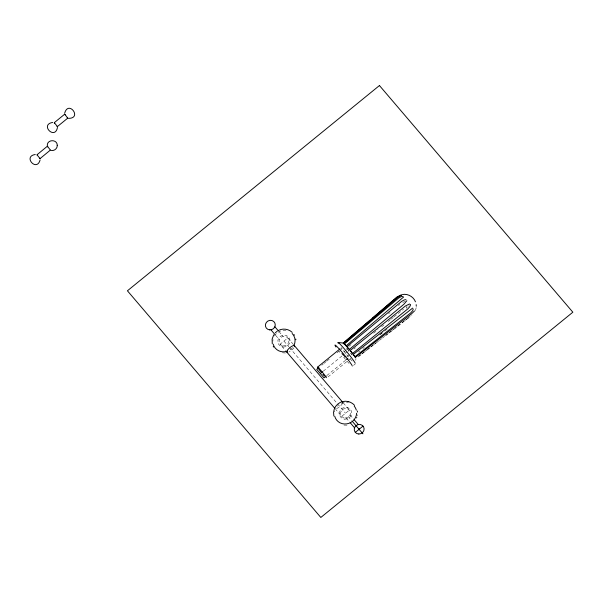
<?xml version="1.0" encoding="UTF-8"?>
<svg xmlns="http://www.w3.org/2000/svg" width="603" height="603" viewBox="0 0 603 603"><rect width="100%" height="100%" fill="white"/><g stroke="black" fill="none" stroke-linecap="round" stroke-linejoin="round"><path stroke-width="0.45" stroke-dasharray="3.02 2.26" d="M355.778 360.3L355.951 358.551M357.451 414.683L357.262 415.784M416.183 307.666L415.437 310.515M348.255 350.366L348.986 351.18M348.828 346.454L350.999 344.667M388.581 313.718L390.02 312.527M398.47 305.57L399.842 304.44M321.798 365.199L323.246 364.016M323.969 363.428L326.14 361.657M326.864 361.069L329.766 358.71M337.009 352.815L339.18 351.044M339.904 350.456L342.074 348.685M343.929 351.82L345.956 350.162M346.635 349.612L347.984 348.511M323.261 371.229L342.089 355.891M344.984 353.531L347.162 351.768M346.778 356.757L349.484 354.556M326.894 375.488L345.723 360.157M328.017 376.905L347.607 360.948M348.33 360.36L350.509 358.589M358.491 352.084L359.946 350.908M362.848 348.542L364.295 347.358M353.516 365.358L355.34 363.873M354.067 348.881L355.469 347.758M373.649 333.188L378.021 329.683M381.669 326.758L383.862 325.002M388.234 321.497L390.427 319.741M391.151 319.16L393.344 317.404M394.076 316.816L403.558 309.218M379.589 334.982L381.805 333.248M380.501 334.333L387.171 329.11M358.875 356.192L361.076 354.481M361.815 353.908L364.016 352.205M364.755 351.632L366.956 349.921M367.694 349.356L369.895 347.645M370.634 347.079L372.835 345.368M373.574 344.795L378.722 340.808M386.078 335.11L388.294 333.391M389.033 332.818L391.249 331.1M391.988 330.527L394.204 328.808M394.942 328.236L397.158 326.517M397.897 325.944L403.806 321.369M404.545 320.796L406.761 319.077M407.5 318.505L411.932 315.067M358.107 356.893L365.433 351.225M366.895 350.094L378.699 340.959M379.438 340.394L381.654 338.682M382.392 338.11L384.601 336.399M385.34 335.826L410.424 316.424M406.211 307.168L406.603 306.927M403.776 301.801L405.344 301.477M407.93 306.143L408.472 305.992M346.627 348.278L347.479 349.393M346.996 425.16L343.665 425.1M285.407 353.011L280.877 352.68M347.049 348.73L347.516 349.265M350.644 353.275L352.175 355.046L351.79 354.504M293.314 344.373L287.827 337.944L280.109 344.238L285.588 350.667M343.295 402.955L349.393 410.1L341.667 416.387L335.577 409.241M278.993 331.597L283.109 336.421M350.079 414.909L353.607 419.04M283.968 341.094L288.845 346.808M289.455 347.524L336.994 403.241M337.605 403.957L345.534 413.243M348.15 416.477L351.692 420.638M275.684 335.389L279.249 339.564M346.145 417.962L349.74 422.175M350.878 353.366L351.345 353.931M348.398 350.388L348.941 351.21M406.739 308.306A7.085 0.49 50.8 0 1 406.143 307.62M402.842 302.178A7.085 0.49 50.8 0 1 403.445 302.864M406.58 306.693A7.085 0.49 50.8 0 1 407.146 307.432M293.947 347.765A4.99 1.56 -40.5 0 1 288.837 352.069M342.572 403.211A4.99 1.56 -40.5 0 1 336.263 408.691M292.583 347.516A11.238 10.643 -27.3 0 1 289.583 350.132M272.865 341.125A11.238 10.643 -27.3 0 1 273.046 339.595M274.44 335.961A11.238 10.643 -27.3 0 1 286.003 330.429M334.605 411.743A11.238 10.643 -27.3 0 1 334.778 410.982M337.439 406.218A11.238 10.643 -27.3 0 1 338.004 405.653M341.336 403.46A11.238 10.643 -27.3 0 1 348.338 402.714M352.386 366.27A13.763 0.957 50.8 0 1 352.077 366.262M349.107 363.443A13.763 0.957 50.8 0 1 342.971 356.32M339.821 352.348A13.763 0.957 50.8 0 1 338.871 351.104M352.152 360.971A13.763 0.957 50.8 0 1 341.034 347.449M283.297 345.858A4.99 4.726 -27.3 0 0 288.543 339.09A4.99 4.726 -27.3 0 0 280.063 338.328A4.99 4.726 -27.3 0 0 283.297 345.858M344.871 418.007A4.99 4.726 -27.3 0 0 350.102 411.231A4.99 4.726 -27.3 0 0 341.622 410.485A4.99 4.726 -27.3 0 0 344.871 418.007M283.131 347.049A6.241 5.909 -27.3 0 0 289.681 338.592A6.241 5.909 -27.3 0 0 279.091 337.635A6.241 5.909 -27.3 0 0 283.131 347.049M344.69 419.198A6.241 5.909 -27.3 0 0 351.248 410.741A6.241 5.909 -27.3 0 0 340.657 409.784A6.241 5.909 -27.3 0 0 344.69 419.198"/><path stroke-width="0.9" d="M47.29 145.685C46.785 139.255 57.383 138.961 57.255 145.391M51.225 150.411C54.308 151.202 57.549 148.406 57.255 145.248M68.591 118.354C82.558 118.354 68.501 99.676 64.664 113.16M57.489 127.391C55.046 140.589 39.451 124.587 52.642 122.447M412.656 308.088L353.29 354.413L354.911 356.765L410.681 312.919L412.648 310.696L413.281 308.977M40.047 158.612L37.235 155.084M67.792 118.105L57.413 126.562L54.602 123.02M36.828 154.926L47.336 146.243L47.75 146.891M54.443 123.306L54.18 122.763L64.709 114.186L67.77 118.105M40.107 159.916C36.798 172.42 22.53 156.343 35.276 154.504M410.387 305.088L409.746 306.761L407.764 308.947L352.521 353.486L351.18 351.858L350.215 350.486L405.427 305.985L409.512 303.965M355.551 357.767L355.371 357.383L411.367 313.975L414.547 310.922M406.852 300.709L403.965 304.206L349.303 349.454L347.81 347.773L346.906 346.65L401.598 301.425L404.146 299.947L405.955 299.653M334.281 409.09L333.565 412.362L333.851 416.017M356.569 417.917L356.788 417.397M273.732 334.823L272.134 339.082L272.255 343.733M403.603 297.038L346.197 345.783L346.974 346.642M370.091 320.253L343.19 343.182L397.083 296.978L401.251 294.875M275.277 332.811L277.244 331.153M343.288 343.069L343.981 343.506L397.784 297.43L401.523 295.04M372.217 318.429L397.045 297.189L400.995 295.266M344.366 343.929L346.16 345.873L344.366 343.929L398.538 298.123L401.123 296.661L402.925 296.337M50.388 150.079L40.039 158.619L39.534 158.28M320.902 371.923A7.085 0.49 50.8 0 1 317.608 367.099L340.084 348.805M318.897 367.559L316.726 369.33L323.999 377.847L326.17 376.076M320.359 373.589L322.537 371.817M346.446 359.561L347.901 358.386M355.31 432.374L363.036 426.087M278.307 330.512C282.724 328.07 288.588 328.876 292.214 332.366M342.964 401.515C347.17 400.565 351.798 402.103 354.602 405.382M402.405 294.52C407.771 293.457 413.537 296.706 415.467 301.809M338.072 342.504L343.235 343.039L344.207 344.057M348.73 401.681L348.18 401.545M57.353 126.57L56.999 126.306M67.74 118.082L67.197 117.479M343.981 343.506L344.441 343.936M353.245 354.443L354.948 356.81M47.675 146.582L50.35 150.026M293.925 345.089L342.685 402.239M274.878 326.773L278.405 330.904M354.195 419.733L358.318 424.557M352.288 421.324L362.938 433.806M270.935 329.826L275.096 334.695M350.335 422.876L354.534 427.791M286.199 351.383L334.966 408.533A4.99 1.56 -40.5 0 1 338.419 403.648A4.99 1.56 -40.5 0 1 342.73 402.518M349.303 349.454L346.906 346.65M343.808 355.529L341.924 353.622M349.333 349.416L350.109 350.351M350.177 350.524L352.521 353.486M343.914 343.506L344.268 344.049M352.536 353.426L353.29 354.413M344.524 356.433L345.089 357.202M65.116 114.826L64.717 114.223M354.948 356.735L355.371 357.383M294.06 334.597L294.4 335.147M273.234 346.476L273.536 347.034M410.138 304.342L410.326 304.779M416.176 304.613L416.281 306.196M357.33 411.012L357.481 412.113M295.802 339.067L295.892 339.677M324.308 375.986A7.085 0.49 50.8 0 1 322.809 374.252M317.608 367.099A7.085 0.49 50.8 0 1 321.776 371.463A7.085 0.49 50.8 0 1 326.449 377.727M287.375 352.431A4.99 1.56 -40.5 0 1 289.779 347.712A4.99 1.56 -40.5 0 1 294.611 346.348M292.138 333.451A11.238 10.643 -27.3 0 1 293.88 345.534M287.42 351.172A11.238 10.643 -27.3 0 1 273.189 344.155M354.225 406.166A11.238 10.643 -27.3 0 1 356.313 410.176M356.637 413.206A11.238 10.643 -27.3 0 1 346.657 423.894A11.238 10.643 -27.3 0 1 334.748 416.311M335.954 347.011A13.763 0.957 50.8 0 1 340.597 350.531A13.763 0.957 50.8 0 1 352.152 365.606M338.223 343.243A13.763 0.957 50.8 0 1 344.682 349.265A13.763 0.957 50.8 0 1 355.19 363.127M358.416 429.215C359.916 431.009 359.463 427.293 358.423 429.132M379.445 85.543L127.421 290.797L320.826 517.457L572.85 312.203L379.445 85.543M358.83 434.017A4.99 4.726 -27.3 0 0 363.609 426.939A4.99 4.726 -27.3 0 0 355.077 426.736A4.99 4.726 -27.3 0 0 358.83 434.017M269.654 329.871A4.99 4.726 -27.3 0 0 274.9 323.102A4.99 4.726 -27.3 0 0 266.428 322.341A4.99 4.726 -27.3 0 0 269.654 329.871"/></g></svg>
